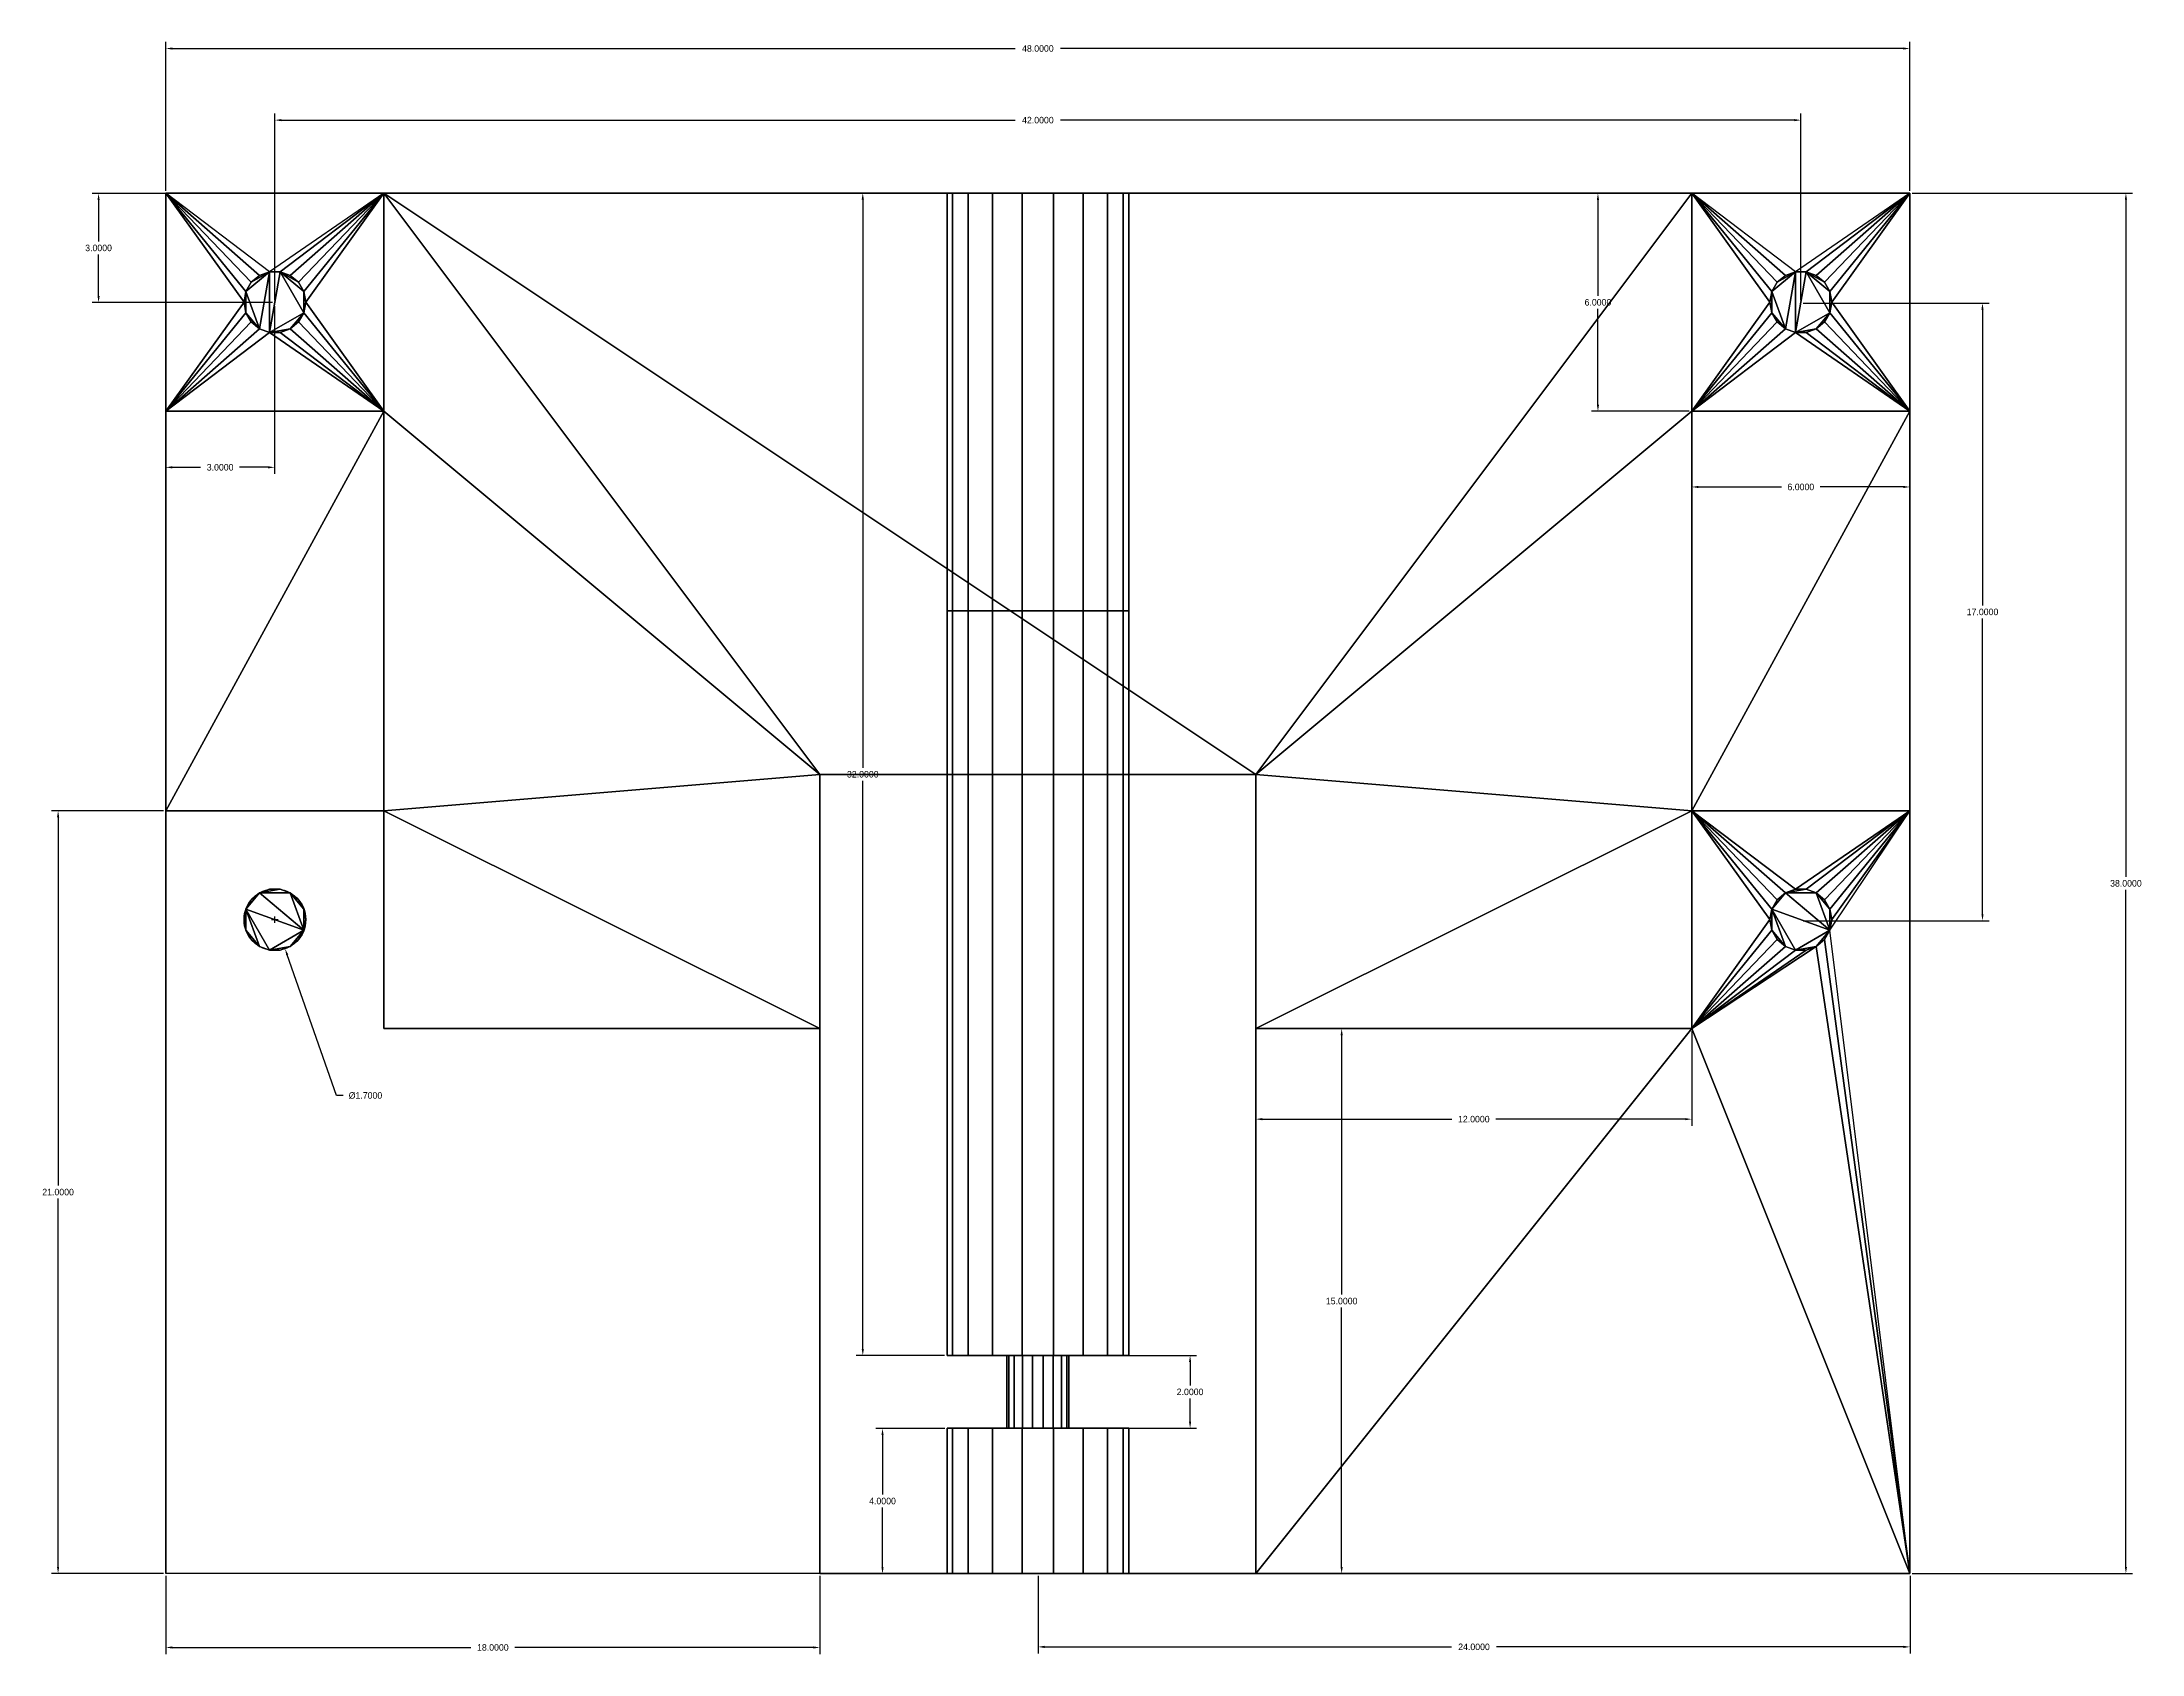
# Model space of a CAD drawing. Header units: millimetres. Extents: x -27.4 to 30.4, y -28.7 to 15.7.
import ezdxf

# ---------------------------------------------------------------- set-up
doc = ezdxf.new("R2010")
doc.units = ezdxf.units.MM
doc.header["$MEASUREMENT"] = 0
doc.layers.add('Default', color=7, linetype='Continuous', true_color=0x000000)
doc.dimstyles.get("Standard").update_dxf_attribs({"dimtxt": 0.18, "dimasz": 0.18, "dimexe": 0.18, "dimexo": 0.0625, "dimgap": 0.09, "dimtad": 0, "dimtih": 1, "dimtoh": 1, "dimdec": 4, "dimzin": 0, "dimdsep": 46, "dimtxsty": 'Standard', "dimcen": 0.09, "dimadec": 0, "dimazin": 0, "dimtfac": 1, "dimtdec": 4, "dimtofl": 0, "dimtmove": 0, "dimatfit": 3, "dimfxl": 0, "dimtolj": 1, "dimtzin": 0, "dimarcsym": 0})

# ---------------------------------------------------------------- blocks, each defined once
blk = doc.blocks.new('*D12')
at = {"layer": 'Default', "color": 0, "lineweight": -2}
for p, q in [((17.999, 5.437), (17.999, 3.231)), ((23.999, 5.437), (23.999, 3.231)), ((18.179, 3.411), (20.468, 3.411)), ((23.819, 3.411), (21.531, 3.411))]:
    blk.add_line(p, q, dxfattribs=at)
at = {"layer": 'Default', "color": 0}
for points in [[(18.179, 3.441), (18.179, 3.381), (17.999, 3.411)], [(23.819, 3.381), (23.819, 3.441), (23.999, 3.411)]]:
    blk.add_solid(points, dxfattribs=at)
at = {"layer": 'Defpoints', "color": 0}
for p in [(17.999, 5.5), (23.999, 5.5), (17.999, 3.411)]:
    blk.add_point(p, dxfattribs=at)
at = {"layer": 'Default', "color": 0, "insert": (20.999, 3.411), "char_height": 0.18, "attachment_point": 5}
blk.add_mtext('\\A1;6.0000', dxfattribs=at)
blk = doc.blocks.new('*D13')
at = {"layer": 'Default', "color": 0, "lineweight": -2}
for p, q in [((17.927, 11.494), (15.235, 11.494)), ((15.415, 11.314), (15.415, 8.674)), ((15.415, 5.674), (15.415, 8.314)), ((17.927, 5.494), (15.235, 5.494))]:
    blk.add_line(p, q, dxfattribs=at)
at = {"layer": 'Default', "color": 0}
for points in [[(15.445, 11.314), (15.385, 11.314), (15.415, 11.494)], [(15.385, 5.674), (15.445, 5.674), (15.415, 5.494)]]:
    blk.add_solid(points, dxfattribs=at)
at = {"layer": 'Defpoints', "color": 0}
for p in [(17.99, 11.494), (15.415, 5.494), (17.99, 5.494)]:
    blk.add_point(p, dxfattribs=at)
at = {"layer": 'Default', "color": 0, "insert": (15.415, 8.494), "char_height": 0.18, "attachment_point": 5}
blk.add_mtext('\\A1;6.0000', dxfattribs=at)
blk = doc.blocks.new('*D14')
at = {"layer": 'Default', "color": 0, "lineweight": -2}
for p, q in [((5.998, -11.566), (5.998, -14.172)), ((17.998, -11.566), (17.998, -14.172)), ((6.178, -13.992), (11.389, -13.992)), ((17.818, -13.992), (12.607, -13.992))]:
    blk.add_line(p, q, dxfattribs=at)
at = {"layer": 'Default', "color": 0}
for points in [[(6.178, -13.962), (6.178, -14.022), (5.998, -13.992)], [(17.818, -14.022), (17.818, -13.962), (17.998, -13.992)]]:
    blk.add_solid(points, dxfattribs=at)
at = {"layer": 'Defpoints', "color": 0}
for p in [(5.998, -11.503), (17.998, -11.503), (17.998, -13.992)]:
    blk.add_point(p, dxfattribs=at)
at = {"layer": 'Default', "color": 0, "insert": (11.998, -13.992), "char_height": 0.18, "attachment_point": 5}
blk.add_mtext('\\A1;12.0000', dxfattribs=at)
blk = doc.blocks.new('*D15')
at = {"layer": 'Default', "color": 0, "lineweight": -2}
for p, q in [((6.061, -11.5), (8.541, -11.5)), ((8.361, -11.68), (8.361, -18.82)), ((8.361, -26.32), (8.361, -19.18)), ((6.061, -26.5), (8.541, -26.5))]:
    blk.add_line(p, q, dxfattribs=at)
at = {"layer": 'Default', "color": 0}
for points in [[(8.391, -11.68), (8.331, -11.68), (8.361, -11.5)], [(8.331, -26.32), (8.391, -26.32), (8.361, -26.5)]]:
    blk.add_solid(points, dxfattribs=at)
at = {"layer": 'Defpoints', "color": 0}
for p in [(5.999, -11.5), (8.361, -11.5), (5.999, -26.5)]:
    blk.add_point(p, dxfattribs=at)
at = {"layer": 'Default', "color": 0, "insert": (8.361, -19), "char_height": 0.18, "attachment_point": 5}
blk.add_mtext('\\A1;15.0000', dxfattribs=at)
blk = doc.blocks.new('*D16')
at = {"layer": 'Default', "color": 0, "lineweight": -2}
for p, q in [((-24.063, -5.5), (-27.147, -5.5)), ((-26.967, -5.68), (-26.967, -15.82)), ((-26.967, -26.32), (-26.967, -16.18)), ((-24.063, -26.5), (-27.147, -26.5))]:
    blk.add_line(p, q, dxfattribs=at)
at = {"layer": 'Default', "color": 0}
for points in [[(-26.937, -5.68), (-26.997, -5.68), (-26.967, -5.5)], [(-26.997, -26.32), (-26.937, -26.32), (-26.967, -26.5)]]:
    blk.add_solid(points, dxfattribs=at)
at = {"layer": 'Defpoints', "color": 0}
for p in [(-26.967, -5.5), (-24, -5.5), (-24, -26.5)]:
    blk.add_point(p, dxfattribs=at)
at = {"layer": 'Default', "color": 0, "insert": (-26.967, -16), "char_height": 0.18, "attachment_point": 5}
blk.add_mtext('\\A1;21.0000', dxfattribs=at)
blk = doc.blocks.new('*D17')
at = {"layer": 'Default', "color": 0, "lineweight": -2}
for p, q in [((-24.001, -26.564), (-24.001, -28.715)), ((-6.001, -26.564), (-6.001, -28.715)), ((-23.821, -28.535), (-15.61, -28.535)), ((-6.181, -28.535), (-14.393, -28.535))]:
    blk.add_line(p, q, dxfattribs=at)
at = {"layer": 'Default', "color": 0}
for points in [[(-23.821, -28.505), (-23.821, -28.565), (-24.001, -28.535)], [(-6.181, -28.565), (-6.181, -28.505), (-6.001, -28.535)]]:
    blk.add_solid(points, dxfattribs=at)
at = {"layer": 'Defpoints', "color": 0}
for p in [(-24.001, -26.501), (-6.001, -26.501), (-6.001, -28.535)]:
    blk.add_point(p, dxfattribs=at)
at = {"layer": 'Default', "color": 0, "insert": (-15.001, -28.535), "char_height": 0.18, "attachment_point": 5}
blk.add_mtext('\\A1;18.0000', dxfattribs=at)
blk = doc.blocks.new('*D18')
at = {"layer": 'Default', "color": 0, "lineweight": -2}
for p, q in [((0.004, -26.566), (0.004, -28.699)), ((24.004, -26.566), (24.004, -28.699)), ((0.184, -28.519), (11.382, -28.519)), ((23.824, -28.519), (12.625, -28.519))]:
    blk.add_line(p, q, dxfattribs=at)
at = {"layer": 'Default', "color": 0}
for points in [[(0.184, -28.489), (0.184, -28.549), (0.004, -28.519)], [(23.824, -28.549), (23.824, -28.489), (24.004, -28.519)]]:
    blk.add_solid(points, dxfattribs=at)
at = {"layer": 'Defpoints', "color": 0}
for p in [(0.004, -26.503), (24.004, -26.503), (0.004, -28.519)]:
    blk.add_point(p, dxfattribs=at)
at = {"layer": 'Default', "color": 0, "insert": (12.004, -28.519), "char_height": 0.18, "attachment_point": 5}
blk.add_mtext('\\A1;24.0000', dxfattribs=at)
blk = doc.blocks.new('*D19')
at = {"layer": 'Default', "color": 0, "lineweight": -2}
for p, q in [((-2.566, 11.502), (-4.999, 11.502)), ((-4.819, 11.322), (-4.819, -4.318)), ((-4.819, -20.318), (-4.819, -4.678)), ((-2.566, -20.498), (-4.999, -20.498))]:
    blk.add_line(p, q, dxfattribs=at)
at = {"layer": 'Default', "color": 0}
for points in [[(-4.789, 11.322), (-4.849, 11.322), (-4.819, 11.502)], [(-4.849, -20.318), (-4.789, -20.318), (-4.819, -20.498)]]:
    blk.add_solid(points, dxfattribs=at)
at = {"layer": 'Defpoints', "color": 0}
for p in [(-2.504, 11.502), (-4.819, -20.498), (-2.504, -20.498)]:
    blk.add_point(p, dxfattribs=at)
at = {"layer": 'Default', "color": 0, "insert": (-4.819, -4.498), "char_height": 0.18, "attachment_point": 5}
blk.add_mtext('\\A1;32.0000', dxfattribs=at)
blk = doc.blocks.new('*D20')
at = {"layer": 'Default', "color": 0, "lineweight": -2}
for p, q in [((0.911, -20.5), (4.369, -20.5)), ((4.189, -20.68), (4.189, -21.32)), ((4.189, -22.32), (4.189, -21.68)), ((0.911, -22.5), (4.369, -22.5))]:
    blk.add_line(p, q, dxfattribs=at)
at = {"layer": 'Default', "color": 0}
for points in [[(4.219, -20.68), (4.159, -20.68), (4.189, -20.5)], [(4.159, -22.32), (4.219, -22.32), (4.189, -22.5)]]:
    blk.add_solid(points, dxfattribs=at)
at = {"layer": 'Defpoints', "color": 0}
for p in [(0.849, -20.5), (4.189, -20.5), (0.849, -22.5)]:
    blk.add_point(p, dxfattribs=at)
at = {"layer": 'Default', "color": 0, "insert": (4.189, -21.5), "char_height": 0.18, "attachment_point": 5}
blk.add_mtext('\\A1;2.0000', dxfattribs=at)
blk = doc.blocks.new('*D21')
at = {"layer": 'Default', "color": 0, "lineweight": -2}
for p, q in [((-2.565, -22.505), (-4.456, -22.505)), ((-4.276, -22.685), (-4.276, -24.325)), ((-4.276, -26.325), (-4.276, -24.685)), ((-2.565, -26.505), (-4.456, -26.505))]:
    blk.add_line(p, q, dxfattribs=at)
at = {"layer": 'Default', "color": 0}
for points in [[(-4.246, -22.685), (-4.306, -22.685), (-4.276, -22.505)], [(-4.306, -26.325), (-4.246, -26.325), (-4.276, -26.505)]]:
    blk.add_solid(points, dxfattribs=at)
at = {"layer": 'Defpoints', "color": 0}
for p in [(-4.276, -22.505), (-2.503, -22.505), (-2.503, -26.505)]:
    blk.add_point(p, dxfattribs=at)
at = {"layer": 'Default', "color": 0, "insert": (-4.276, -24.505), "char_height": 0.18, "attachment_point": 5}
blk.add_mtext('\\A1;4.0000', dxfattribs=at)
blk = doc.blocks.new('*D22')
at = {"layer": 'Default', "color": 0, "lineweight": -2}
for p, q in [((24.063, 11.499), (30.126, 11.499)), ((29.946, 11.319), (29.946, -7.321)), ((29.946, -26.321), (29.946, -7.681)), ((24.063, -26.501), (30.126, -26.501))]:
    blk.add_line(p, q, dxfattribs=at)
at = {"layer": 'Default', "color": 0}
for points in [[(29.976, 11.319), (29.916, 11.319), (29.946, 11.499)], [(29.916, -26.321), (29.976, -26.321), (29.946, -26.501)]]:
    blk.add_solid(points, dxfattribs=at)
at = {"layer": 'Defpoints', "color": 0}
for p in [(24, 11.499), (24, -26.501), (29.946, -26.501)]:
    blk.add_point(p, dxfattribs=at)
at = {"layer": 'Default', "color": 0, "insert": (29.946, -7.501), "char_height": 0.18, "attachment_point": 5}
blk.add_mtext('\\A1;38.0000', dxfattribs=at)
blk = doc.blocks.new('*D23')
at = {"layer": 'Default', "color": 0, "lineweight": -2}
for p, q in [((21.061, 8.471), (26.179, 8.471)), ((25.999, 8.291), (25.999, 0.151)), ((25.999, -8.349), (25.999, -0.209)), ((21.061, -8.529), (26.179, -8.529))]:
    blk.add_line(p, q, dxfattribs=at)
at = {"layer": 'Default', "color": 0}
for points in [[(26.029, 8.291), (25.969, 8.291), (25.999, 8.471)], [(25.969, -8.349), (26.029, -8.349), (25.999, -8.529)]]:
    blk.add_solid(points, dxfattribs=at)
at = {"layer": 'Defpoints', "color": 0}
for p in [(20.999, 8.471), (20.999, -8.529), (25.999, -8.529)]:
    blk.add_point(p, dxfattribs=at)
at = {"layer": 'Default', "color": 0, "insert": (25.999, -0.029), "char_height": 0.18, "attachment_point": 5}
blk.add_mtext('\\A1;17.0000', dxfattribs=at)
blk = doc.blocks.new('*D24')
at = {"layer": 'Default', "color": 0, "lineweight": -2}
for p, q in [((-24, 11.561), (-24, 15.661)), ((24, 11.561), (24, 15.661)), ((-23.82, 15.481), (-0.621, 15.481)), ((23.82, 15.481), (0.621, 15.481))]:
    blk.add_line(p, q, dxfattribs=at)
at = {"layer": 'Default', "color": 0}
for points in [[(-23.82, 15.511), (-23.82, 15.451), (-24, 15.481)], [(23.82, 15.451), (23.82, 15.511), (24, 15.481)]]:
    blk.add_solid(points, dxfattribs=at)
at = {"layer": 'Defpoints', "color": 0}
for p in [(24, 15.481), (-24, 11.499), (24, 11.499)]:
    blk.add_point(p, dxfattribs=at)
at = {"layer": 'Default', "color": 0, "insert": (0, 15.481), "char_height": 0.18, "attachment_point": 5}
blk.add_mtext('\\A1;48.0000', dxfattribs=at)
blk = doc.blocks.new('*D25')
at = {"layer": 'Default', "color": 0, "lineweight": -2}
for p, q in [((-21.001, 8.553), (-21.001, 13.689)), ((-20.821, 13.509), (-0.622, 13.509)), ((20.82, 13.509), (0.621, 13.509)), ((21, 8.553), (21, 13.689))]:
    blk.add_line(p, q, dxfattribs=at)
at = {"layer": 'Default', "color": 0}
for points in [[(-20.821, 13.539), (-20.821, 13.479), (-21.001, 13.509)], [(20.82, 13.479), (20.82, 13.539), (21, 13.509)]]:
    blk.add_solid(points, dxfattribs=at)
at = {"layer": 'Defpoints', "color": 0}
for p in [(21, 13.509), (-21.001, 8.49), (21, 8.49)]:
    blk.add_point(p, dxfattribs=at)
at = {"layer": 'Default', "color": 0, "insert": (0, 13.509), "char_height": 0.18, "attachment_point": 5}
blk.add_mtext('\\A1;42.0000', dxfattribs=at)
blk = doc.blocks.new('*D26')
at = {"layer": 'Default', "color": 0, "lineweight": -2}
for p, q in [((-21.063, 11.491), (-26.033, 11.491)), ((-25.853, 11.311), (-25.853, 10.171)), ((-25.853, 8.671), (-25.853, 9.811)), ((-21.063, 8.491), (-26.033, 8.491))]:
    blk.add_line(p, q, dxfattribs=at)
at = {"layer": 'Default', "color": 0}
for points in [[(-25.823, 11.311), (-25.883, 11.311), (-25.853, 11.491)], [(-25.883, 8.671), (-25.823, 8.671), (-25.853, 8.491)]]:
    blk.add_solid(points, dxfattribs=at)
at = {"layer": 'Defpoints', "color": 0}
for p in [(-21.001, 11.491), (-25.853, 8.491), (-21.001, 8.491)]:
    blk.add_point(p, dxfattribs=at)
at = {"layer": 'Default', "color": 0, "insert": (-25.853, 9.991), "char_height": 0.18, "attachment_point": 5}
blk.add_mtext('\\A1;3.0000', dxfattribs=at)
blk = doc.blocks.new('*D27')
at = {"layer": 'Default', "color": 0, "lineweight": -2}
for p, q in [((-24.007, 8.386), (-24.007, 3.772)), ((-21.007, 8.386), (-21.007, 3.772)), ((-23.827, 3.952), (-23.043, 3.952)), ((-21.187, 3.952), (-21.971, 3.952))]:
    blk.add_line(p, q, dxfattribs=at)
at = {"layer": 'Default', "color": 0}
for points in [[(-23.827, 3.982), (-23.827, 3.922), (-24.007, 3.952)], [(-21.187, 3.922), (-21.187, 3.982), (-21.007, 3.952)]]:
    blk.add_solid(points, dxfattribs=at)
at = {"layer": 'Defpoints', "color": 0}
for p in [(-24.007, 8.449), (-21.007, 8.449), (-21.007, 3.952)]:
    blk.add_point(p, dxfattribs=at)
at = {"layer": 'Default', "color": 0, "insert": (-22.507, 3.952), "char_height": 0.18, "attachment_point": 5}
blk.add_mtext('\\A1;3.0000', dxfattribs=at)
blk = doc.blocks.new('*D28')
at = {"layer": 'Default', "color": 0}
for p, q in [((-21.09, -8.5), (-20.91, -8.5)), ((-21, -8.59), (-21, -8.41))]:
    blk.add_line(p, q, dxfattribs=at)
at = {"layer": 'Default', "color": 0, "lineweight": -2}
for p, q in [((-19.304, -13.342), (-20.659, -9.472)), ((-19.124, -13.342), (-19.304, -13.342))]:
    blk.add_line(p, q, dxfattribs=at)
at = {"layer": 'Default', "color": 0}
blk.add_solid([(-20.631, -9.462), (-20.688, -9.482), (-20.719, -9.302)], dxfattribs=at)
at = {"layer": 'Defpoints', "color": 0}
for p in [(-21.281, -7.698), (-20.719, -9.302)]:
    blk.add_point(p, dxfattribs=at)
at = {"layer": 'Default', "color": 0, "insert": (-18.507, -13.342), "char_height": 0.18, "attachment_point": 5}
blk.add_mtext('\\A1;%%c1.7000', dxfattribs=at)

msp = doc.modelspace()

# ---------------------------------------------------------------- linework, layer by layer
at = {"layer": 'Default', "extrusion": (0, 1, 0)}
for centre, radius in [((0.0011, 5.50043), 2.50004), ((-0.00008, 5.49173), 0.84996)]:
    msp.add_circle(centre, radius, dxfattribs=at)
at = {"layer": 'Default'}
msp.add_circle((-20.99998, -8.5), 0.85001, dxfattribs=at)

# ---------------------------------------------------------------- dimensions: what is measured, and where the dimension line sits
for base, p1, p2, picture, middle in [((24.00005, 15.48076), (-23.99994, 11.49864), (24.00005, 11.49864), '*D24', (0.00006, 15.48076)), ((20.99951, 13.50929), (-21.00051, 8.49026), (20.99951, 8.49026), '*D25', (-0.0005, 13.50929)), ((-21.00723, 3.95248), (-24.00719, 8.44887), (-21.00723, 8.44887), '*D27', (-22.50721, 3.95248)), ((17.99946, 3.41113), (23.99945, 5.49999), (17.99946, 5.49999), '*D12', (20.99945, 3.41113)), ((17.99798, -13.99168), (5.99799, -11.50308), (17.99798, -11.50308), '*D14', (11.99798, -13.99168)), ((-6.00129, -28.535144), (-24.001242, -26.501478), (-6.00129, -26.501478), '*D17', (-15.001266, -28.535144)), ((0.00356, -28.51883), (24.00354, -26.50309), (0.00356, -26.50309), '*D18', (12.00355, -28.51883))]:
    dim = msp.add_linear_dim(base=base, p1=p1, p2=p2, dimstyle='Standard', dxfattribs=at)
    dim.commit()
    dim.dimension.update_dxf_attribs({"geometry": picture, "text_midpoint": middle})
for base, p1, p2, picture, middle in [((-25.85257, 8.49127), (-21.00067, 11.4913), (-21.00067, 8.49127), '*D26', (-25.85257, 9.99129)), ((-4.81928, -20.49813), (-2.50396, 11.50184), (-2.50396, -20.49813), '*D19', (-4.81928, -4.49815)), ((15.41453, 5.49422), (17.9895, 11.49423), (17.9895, 5.49422), '*D13', (15.41453, 8.49423)), ((29.945992, -26.500734), (24.000216, 11.499218), (24.000216, -26.500734), '*D22', (29.945992, -7.500758)), ((25.99909, -8.52892), (20.99874, 8.47105), (20.99874, -8.52892), '*D23', (25.99909, -0.02893)), ((-26.966866, -5.500383), (-24.000345, -26.500425), (-24.000345, -5.500383), '*D16', (-26.966866, -16.000404)), ((8.36147, -11.50021), (5.99856, -26.5002), (5.99856, -11.50021), '*D15', (8.36147, -19.0002)), ((4.18853, -20.50012), (0.84859, -22.50009), (0.84859, -20.50012), '*D20', (4.18853, -21.5001)), ((-4.27579, -22.50463), (-2.50287, -26.50464), (-2.50287, -22.50463), '*D21', (-4.27579, -24.50463))]:
    dim = msp.add_linear_dim(base=base, p1=p1, p2=p2, angle=90, dimstyle='Standard', dxfattribs=at)
    dim.commit()
    dim.dimension.update_dxf_attribs({"geometry": picture, "text_midpoint": middle})
dim = msp.add_diameter_dim_2p(p1=(-21.281, -7.69778), p2=(-20.71897, -9.30221), dimstyle='Standard', override={"dimtad": 0, "dimtofl": 0}, dxfattribs=at)
dim.commit()
dim.dimension.update_dxf_attribs({"geometry": '*D28', "text_midpoint": (-18.50659, -13.34223), "dimtype": 163})

# ---------------------------------------------------------------- meshes
at = {"color": 156, "true_color": 0x083d8a}
mesh = msp.add_polyface(dxfattribs=at)
corners = [(-21.425, 9.23612, 17), (-21.1476, 9.33709, 17), (-24, 11.5, 17), (-24, 5.5, 17), (-21.85, 8.5, 17), (-18, 5.5, 17), (-21.1476, 7.66291, 17), (-21.425, 7.76388, 17), (-21.65114, 7.95363, 17), (-21.79874, 8.20928, 17), (-21.79874, 8.79072, 17), (-21.65114, 9.04637, 17), (-18, 5.5, 17), (-24, 5.5, 17), (-24, 5.5, 15), (-18, 5.5, 15), (-18, -5.5, 15), (-24, -5.5, 15), (-24, -5.5, 17), (-18, -5.5, 17), (-21.79874, 8.79072, 3), (-21.79874, 8.79072, 17), (-21.85, 8.5, 17), (-21.85, 8.5, 3), (-21.79874, 8.20928, 17), (-21.79874, 8.20928, 3), (-21.65114, 7.95363, 17), (-21.65114, 7.95363, 3), (-21.425, 7.76388, 17), (-21.425, 7.76388, 3), (-21.1476, 7.66291, 17), (-21.1476, 7.66291, 3), (-20.8524, 7.66291, 17), (-20.8524, 7.66291, 3), (-20.575, 7.76388, 17), (-20.575, 7.76388, 3), (-20.575, 9.23612, 3), (-20.575, 9.23612, 17), (-20.8524, 9.33709, 17), (-20.8524, 9.33709, 3), (-21.1476, 9.33709, 17), (-21.1476, 9.33709, 3), (-21.425, 9.23612, 17), (-21.425, 9.23612, 3), (-21.65114, 9.04637, 17), (-21.65114, 9.04637, 3), (-20.575, -7.76388, 3), (-20.575, -7.76388, 17), (-20.8524, -7.66291, 17), (-20.8524, -7.66291, 3), (-21.1476, -7.66291, 17), (-21.1476, -7.66291, 3), (-21.425, -7.76388, 17), (-21.425, -7.76388, 3), (-24, 11.5, 0), (-24, 11.5, 17), (-18, 11.5, 15), (-18, 5.5, 15), (-24, 5.5, 15), (-24, -5.5, 15), (-24, -5.5, 15), (-24, 5.5, 15), (-24, 11.5, 0), (-24, 5.5, 17), (-24, 11.5, 17), (-24, -26.5, 0), (-20.20126, 8.79072, 3), (-20.34886, 9.04637, 3), (-20.8524, 9.33709, 3), (-20.575, 9.23612, 3), (-21.1476, 9.33709, 3), (-21.1476, 7.66291, 3), (-21.425, 9.23612, 3), (-21.65114, 9.04637, 3), (-21.79874, 8.79072, 3), (-21.85, 8.5, 3), (-21.79874, 8.20928, 3), (-21.65114, 7.95363, 3), (-21.425, 7.76388, 3), (-20.8524, 7.66291, 3), (-20.575, 7.76388, 3), (-20.20126, 8.20928, 3), (-21.1476, -7.66291, 3), (-21.425, -7.76388, 3), (-20.8524, -7.66291, 3), (-20.575, -7.76388, 3)]
mesh.append_faces([[corners[k] for k in face] for face in [(0, 1, 2, 2), (2, 3, 4, 4), (3, 5, 6, 6), (6, 7, 3, 3), (7, 8, 3, 3), (8, 9, 3, 3), (9, 4, 3, 3), (4, 10, 2, 2), (10, 11, 2, 2), (11, 0, 2, 2), (12, 13, 14, 15), (16, 17, 18, 19), (20, 21, 22, 23), (22, 24, 25, 23), (25, 24, 26, 27), (27, 26, 28, 29), (28, 30, 31, 29), (31, 30, 32, 33), (33, 32, 34, 35), (36, 37, 38, 39), (39, 38, 40, 41), (41, 40, 42, 43), (43, 42, 44, 45), (45, 44, 21, 20), (46, 47, 48, 49), (49, 48, 50, 51), (51, 50, 52, 53), (54, 55, 56, 56), (57, 58, 59, 59), (60, 61, 62, 62), (61, 63, 64, 64), (61, 64, 62, 62), (62, 65, 60, 60), (66, 67, 68, 68), (67, 69, 68, 68), (68, 70, 71, 71), (70, 72, 73, 73), (73, 74, 70, 70), (74, 75, 76, 76), (76, 77, 78, 78), (78, 71, 70, 70), (74, 76, 78, 78), (74, 78, 70, 70), (71, 79, 80, 80), (81, 66, 68, 68), (81, 68, 71, 71), (81, 71, 80, 80), (82, 83, 84, 84), (85, 84, 83, 83)]], dxfattribs={"color": 156})
mesh = msp.add_polyface(dxfattribs=at)
corners = [(24, -26.5, 0), (-24, -26.5, 0), (-24, 11.5, 0), (24, 11.5, 0), (6, -4.5, 15), (-6, -4.5, 15), (-6, -4.5, 11), (6, -4.5, 11), (-18, 5.5, 17), (-18, 11.5, 17), (-20.15, 8.5, 17), (-21.1476, 9.33709, 17), (-20.8524, 9.33709, 17), (-20.575, 9.23612, 17), (-20.34886, 9.04637, 17), (-20.20126, 8.79072, 17), (-20.20126, 8.20928, 17), (-20.34886, 7.95363, 17), (-20.575, 7.76388, 17), (-20.8524, 7.66291, 17), (-21.1476, 7.66291, 17), (-18, 5.5, 15), (-18, 11.5, 15), (-18, 11.5, 17), (-18, 5.5, 17), (-2.34923, -20.5, 4.64495), (-2.34923, 11.5, 4.64495), (-2.5, 11.5, 5.5), (-2.5, -20.5, 5.5), (-2.34923, 11.5, 6.35505), (-2.34923, -20.5, 6.35506), (-1.91511, 11.5, 7.10697), (-1.91511, -20.5, 7.10698), (-1.25, 11.5, 7.66506), (-1.25, -20.5, 7.66507), (-0.43412, 11.5, 7.96202), (-0.43412, -20.5, 7.96202), (0.43412, 11.5, 7.96202), (0.43412, -20.5, 7.96202), (0.43412, 11.5, 3.03798), (-0.43412, 11.5, 3.03798), (-0.43412, -20.5, 3.03799), (0.43412, -20.5, 3.03799), (-1.25, 11.5, 3.33494), (-1.25, -20.5, 3.33494), (-1.91511, 11.5, 3.89303), (-1.91511, -20.5, 3.89304), (-20.575, 7.76388, 3), (-20.575, 7.76388, 17), (-20.34886, 7.95363, 17), (-20.34886, 7.95363, 3), (-20.20126, 8.20928, 17), (-20.20126, 8.20928, 3), (-20.15, 8.5, 17), (-20.15, 8.5, 3), (-20.20126, 8.79072, 17), (-20.20126, 8.79072, 3), (-20.34886, 9.04637, 17), (-20.34886, 9.04637, 3), (-20.575, 9.23612, 17), (-20.575, 9.23612, 3), (-6, -11.5, 15), (-6, -4.5, 11), (-6, -4.5, 15), (-18, 11.5, 15), (1.25, 11.5, 7.66506), (0.43412, 11.5, 7.96202), (-0.43412, 11.5, 7.96202), (-1.25, 11.5, 7.66506), (-1.91511, 11.5, 7.10697), (-2.34923, 11.5, 6.35505), (-2.5, 11.5, 5.5), (-2.34923, 11.5, 4.64495), (-24, 11.5, 0), (-1.91511, 11.5, 3.89303), (-1.25, 11.5, 3.33494), (-0.43412, 11.5, 3.03798), (24, 11.5, 0), (-24, 11.5, 17), (-18, 11.5, 17), (-18, 11.5, 15), (-18, 5.5, 15), (-6, -4.5, 15), (-24, -5.5, 15), (-18, -5.5, 15), (6, -4.5, 15), (-20.20126, 8.20928, 3), (-20.15, 8.5, 3), (-20.20126, 8.79072, 3), (-20.575, 7.76388, 3), (-20.34886, 7.95363, 3)]
mesh.append_faces([[corners[k] for k in face] for face in [(0, 1, 2, 3), (4, 5, 6, 7), (8, 9, 10, 10), (9, 11, 12, 12), (12, 13, 9, 9), (13, 14, 9, 9), (14, 15, 9, 9), (15, 10, 9, 9), (10, 16, 8, 8), (16, 17, 8, 8), (17, 18, 8, 8), (18, 19, 8, 8), (19, 20, 8, 8), (21, 22, 23, 24), (25, 26, 27, 28), (28, 27, 29, 30), (30, 29, 31, 32), (32, 31, 33, 34), (34, 33, 35, 36), (35, 37, 38, 36), (39, 40, 41, 42), (41, 40, 43, 44), (44, 43, 45, 46), (46, 45, 26, 25), (47, 48, 49, 50), (50, 49, 51, 52), (52, 51, 53, 54), (54, 53, 55, 56), (56, 55, 57, 58), (58, 57, 59, 60), (61, 62, 63, 63), (64, 65, 66, 66), (66, 67, 64, 64), (67, 68, 64, 64), (68, 69, 64, 64), (69, 70, 64, 64), (70, 71, 64, 64), (71, 72, 73, 73), (72, 74, 73, 73), (74, 75, 73, 73), (75, 76, 73, 73), (77, 73, 76, 76), (78, 79, 64, 64), (64, 71, 73, 73), (80, 81, 82, 82), (83, 84, 81, 81), (82, 81, 84, 84), (82, 85, 80, 80), (86, 87, 88, 88), (89, 90, 86, 86)]], dxfattribs={"color": 156})
mesh = msp.add_polyface(dxfattribs=at)
corners = [(20.575, 9.23612, 17), (20.8524, 9.33709, 17), (18, 11.5, 17), (18, 5.5, 17), (20.15, 8.5, 17), (20.8524, 7.66291, 17), (20.575, 7.76388, 17), (20.34886, 7.95363, 17), (20.20126, 8.20928, 17), (20.20126, 8.79072, 17), (20.34886, 9.04637, 17), (18, 5.5, 15), (18, 5.5, 17), (18, 11.5, 17), (18, 11.5, 15), (0.43412, 11.5, 7.96202), (1.25, 11.5, 7.66506), (1.25, -20.5, 7.66507), (0.43412, -20.5, 7.96202), (1.91511, 11.5, 7.10697), (1.91511, -20.5, 7.10697), (2.34923, 11.5, 6.35505), (2.34923, -20.5, 6.35505), (2.5, 11.5, 5.5), (2.5, -20.5, 5.5), (2.34923, 11.5, 4.64495), (2.34923, -20.5, 4.64495), (1.91511, 11.5, 3.89303), (1.91511, -20.5, 3.89304), (1.25, 11.5, 3.33494), (1.25, -20.5, 3.33494), (0.43412, 11.5, 3.03798), (0.43412, -20.5, 3.03799), (20.20126, 8.79072, 3), (20.20126, 8.79072, 17), (20.15, 8.5, 17), (20.15, 8.5, 3), (20.20126, 8.20928, 17), (20.20126, 8.20928, 3), (20.34886, 7.95363, 17), (20.34886, 7.95363, 3), (20.575, 7.76388, 17), (20.575, 7.76388, 3), (20.8524, 7.66291, 17), (20.8524, 7.66291, 3), (20.575, 9.23612, 3), (20.575, 9.23612, 17), (20.34886, 9.04637, 17), (20.34886, 9.04637, 3), (6, -11.5, 15), (6, -4.5, 15), (6, -4.5, 11), (-0.43412, 11.5, 3.03798), (0.43412, 11.5, 3.03798), (24, 11.5, 0), (1.25, 11.5, 3.33494), (1.91511, 11.5, 3.89303), (2.34923, 11.5, 4.64495), (2.5, 11.5, 5.5), (2.34923, 11.5, 6.35505), (18, 11.5, 15), (1.91511, 11.5, 7.10697), (-18, 11.5, 15), (20.15, -8.5, 17), (20.20126, -8.20928, 17), (18, -5.5, 17), (20.34886, -7.95363, 17), (20.575, -7.76388, 17), (20.8524, -7.66291, 17), (6, -4.5, 15), (6, -11.5, 15), (18, -5.5, 15), (24, 5.5, 15), (18, 5.5, 15), (18, 11.5, 15), (-18, 11.5, 15), (20.8524, 9.33709, 3), (20.575, 9.23612, 3), (20.34886, 9.04637, 3), (20.20126, 8.79072, 3), (20.15, 8.5, 3), (20.20126, 8.20928, 3), (20.34886, 7.95363, 3), (20.575, 7.76388, 3)]
mesh.append_faces([[corners[k] for k in face] for face in [(0, 1, 2, 2), (2, 3, 4, 4), (5, 6, 3, 3), (6, 7, 3, 3), (7, 8, 3, 3), (8, 4, 3, 3), (4, 9, 2, 2), (9, 10, 2, 2), (10, 0, 2, 2), (11, 12, 13, 14), (15, 16, 17, 18), (16, 19, 20, 17), (19, 21, 22, 20), (21, 23, 24, 22), (23, 25, 26, 24), (25, 27, 28, 26), (27, 29, 30, 28), (29, 31, 32, 30), (33, 34, 35, 36), (35, 37, 38, 36), (38, 37, 39, 40), (40, 39, 41, 42), (41, 43, 44, 42), (45, 46, 47, 48), (48, 47, 34, 33), (49, 50, 51, 51), (52, 53, 54, 54), (53, 55, 54, 54), (55, 56, 54, 54), (56, 57, 54, 54), (57, 58, 54, 54), (58, 59, 60, 60), (59, 61, 60, 60), (61, 62, 60, 60), (60, 54, 58, 58), (63, 64, 65, 65), (64, 66, 65, 65), (66, 67, 65, 65), (67, 68, 65, 65), (69, 70, 71, 71), (72, 73, 71, 71), (73, 74, 69, 69), (74, 75, 69, 69), (69, 71, 73, 73), (76, 77, 78, 78), (78, 79, 76, 76), (79, 80, 81, 81), (81, 82, 83, 83), (79, 81, 83, 83), (79, 83, 76, 76)]], dxfattribs={"color": 156})
mesh = msp.add_polyface(dxfattribs=at)
corners = [(18, 5.5, 17), (24, 5.5, 17), (20.8524, 7.66291, 17), (24, 11.5, 17), (21.85, 8.5, 17), (20.8524, 9.33709, 17), (21.1476, 9.33709, 17), (21.425, 9.23612, 17), (21.65114, 9.04637, 17), (21.79874, 8.79072, 17), (21.79874, 8.20928, 17), (21.65114, 7.95363, 17), (21.425, 7.76388, 17), (21.1476, 7.66291, 17), (18, -5.5, 17), (24, -5.5, 17), (24, -5.5, 15), (18, -5.5, 15), (18, 5.5, 15), (24, 5.5, 15), (24, 5.5, 17), (18, 5.5, 17), (20.8524, 7.66291, 3), (20.8524, 7.66291, 17), (21.1476, 7.66291, 17), (21.1476, 7.66291, 3), (21.425, 7.76388, 17), (21.425, 7.76388, 3), (21.65114, 7.95363, 17), (21.65114, 7.95363, 3), (21.79874, 8.20928, 17), (21.79874, 8.20928, 3), (21.85, 8.5, 17), (21.85, 8.5, 3), (21.79874, 8.79072, 17), (21.79874, 8.79072, 3), (21.65114, 9.04637, 17), (21.65114, 9.04637, 3), (21.425, 9.23612, 17), (21.425, 9.23612, 3), (21.1476, 9.33709, 17), (21.1476, 9.33709, 3), (20.8524, 9.33709, 17), (20.8524, 9.33709, 3), (20.575, 9.23612, 17), (20.575, 9.23612, 3), (21.1476, -7.66291, 3), (21.1476, -7.66291, 17), (20.8524, -7.66291, 17), (20.8524, -7.66291, 3), (18, 11.5, 15), (18, 11.5, 17), (24, 11.5, 17), (24, 11.5, 0), (20.8524, -7.66291, 17), (21.1476, -7.66291, 17), (24, -5.5, 17), (21.425, -7.76388, 17), (21.65114, -7.95363, 17), (21.79874, -8.20928, 17), (21.85, -8.5, 17), (21.79874, -8.79072, 17), (18, -5.5, 17), (18, -5.5, 15), (24, -5.5, 15), (24, 5.5, 15), (24, 5.5, 15), (24, -5.5, 15), (24, 11.5, 0), (24, -26.5, 0), (24, 11.5, 17), (24, 5.5, 17), (21.79874, 8.20928, 3), (21.85, 8.5, 3), (21.79874, 8.79072, 3), (21.65114, 9.04637, 3), (21.1476, 9.33709, 3), (21.425, 9.23612, 3), (20.8524, 9.33709, 3), (20.8524, 7.66291, 3), (20.575, 7.76388, 3), (21.1476, 7.66291, 3), (21.425, 7.76388, 3), (21.65114, 7.95363, 3)]
mesh.append_faces([[corners[k] for k in face] for face in [(0, 1, 2, 2), (1, 3, 4, 4), (3, 5, 6, 6), (6, 7, 3, 3), (7, 8, 3, 3), (8, 9, 3, 3), (9, 4, 3, 3), (4, 10, 1, 1), (10, 11, 1, 1), (11, 12, 1, 1), (12, 13, 1, 1), (13, 2, 1, 1), (14, 15, 16, 17), (18, 19, 20, 21), (22, 23, 24, 25), (25, 24, 26, 27), (27, 26, 28, 29), (29, 28, 30, 31), (31, 30, 32, 33), (33, 32, 34, 35), (35, 34, 36, 37), (37, 36, 38, 39), (39, 38, 40, 41), (41, 40, 42, 43), (43, 42, 44, 45), (46, 47, 48, 49), (50, 51, 52, 52), (50, 52, 53, 53), (54, 55, 56, 56), (55, 57, 56, 56), (57, 58, 56, 56), (58, 59, 56, 56), (59, 60, 56, 56), (60, 61, 56, 56), (56, 62, 54, 54), (63, 64, 65, 65), (66, 67, 68, 68), (67, 69, 68, 68), (66, 68, 70, 70), (66, 70, 71, 71), (72, 73, 74, 74), (74, 75, 76, 76), (75, 77, 76, 76), (76, 78, 79, 79), (80, 79, 78, 78), (79, 81, 82, 82), (82, 83, 72, 72), (72, 74, 76, 76), (72, 76, 79, 79), (72, 79, 82, 82)]], dxfattribs={"color": 156})
mesh = msp.add_polyface(dxfattribs=at)
corners = [(-6, -11.5, 15), (-18, -11.5, 15), (-18, -11.5, 17), (-6, -11.5, 17), (-18, -5.5, 15), (-18, -5.5, 17), (-18, -11.5, 17), (-18, -11.5, 15), (-1.91511, -26.5, 3.89303), (-1.91511, -22.5, 3.89303), (-2.34923, -22.5, 4.64495), (-2.34923, -26.5, 4.64495), (-2.5, -22.5, 5.5), (-2.5, -26.5, 5.5), (-2.34923, -22.5, 6.35505), (-2.34923, -26.5, 6.35505), (-1.91511, -22.5, 7.10697), (-1.91511, -26.5, 7.10697), (-21.79874, -8.20928, 3), (-21.79874, -8.20928, 17), (-21.85, -8.5, 17), (-21.85, -8.5, 3), (-21.79874, -8.79072, 17), (-21.79874, -8.79072, 3), (-21.65114, -9.04637, 17), (-21.65114, -9.04637, 3), (-21.425, -9.23612, 17), (-21.425, -9.23612, 3), (-21.1476, -9.33709, 17), (-21.1476, -9.33709, 3), (-20.8524, -9.33709, 17), (-20.8524, -9.33709, 3), (-20.575, -9.23612, 17), (-20.575, -9.23612, 3), (-20.34886, -9.04637, 17), (-20.34886, -9.04637, 3), (-20.20126, -8.79072, 17), (-20.20126, -8.79072, 3), (-20.15, -8.5, 17), (-20.15, -8.5, 3), (-20.20126, -8.20928, 17), (-20.20126, -8.20928, 3), (-20.34886, -7.95363, 17), (-20.34886, -7.95363, 3), (-20.575, -7.76388, 17), (-20.575, -7.76388, 3), (-21.425, -7.76388, 3), (-21.425, -7.76388, 17), (-21.65114, -7.95363, 17), (-21.65114, -7.95363, 3), (-6, -11.5, 15), (-6, -11.5, 17), (-6, -26.5, 17), (-6, -26.5, 11), (-6, -4.5, 11), (-18, -5.5, 15), (-18, -11.5, 15), (-6, -11.5, 15), (-6, -4.5, 15), (-24, -5.5, 15), (-24, -26.5, 0), (-24, -26.5, 17), (-24, -5.5, 17), (-2.34923, -22.5, 6.35505), (-2.5, -22.5, 5.5), (-0.85, -22.5, 5.5), (-2.34923, -22.5, 4.64495), (-0.79874, -22.5, 5.20928), (-2.34923, -20.5, 4.64495), (-2.5, -20.5, 5.5), (-0.85, -20.5, 5.5), (-2.34923, -20.5, 6.35506), (-0.79874, -20.5, 5.79072), (-0.79874, -20.5, 5.20928), (-21.425, -7.76388, 3), (-21.65114, -7.95363, 3), (-21.79874, -8.20928, 3), (-21.85, -8.5, 3), (-21.79874, -8.79072, 3), (-21.65114, -9.04637, 3), (-21.425, -9.23612, 3), (-21.1476, -9.33709, 3), (-20.8524, -9.33709, 3), (-20.575, -9.23612, 3), (-20.34886, -9.04637, 3), (-20.20126, -8.79072, 3), (-20.15, -8.5, 3), (-20.20126, -8.20928, 3), (-20.34886, -7.95363, 3), (-20.575, -7.76388, 3)]
mesh.append_faces([[corners[k] for k in face] for face in [(0, 1, 2, 3), (4, 5, 6, 7), (8, 9, 10, 11), (11, 10, 12, 13), (13, 12, 14, 15), (16, 17, 15, 14), (18, 19, 20, 21), (20, 22, 23, 21), (22, 24, 25, 23), (25, 24, 26, 27), (27, 26, 28, 29), (29, 28, 30, 31), (31, 30, 32, 33), (33, 32, 34, 35), (35, 34, 36, 37), (37, 36, 38, 39), (38, 40, 41, 39), (40, 42, 43, 41), (43, 42, 44, 45), (46, 47, 48, 49), (49, 48, 19, 18), (50, 51, 52, 52), (52, 53, 50, 50), (50, 53, 54, 54), (55, 56, 57, 57), (58, 55, 57, 57), (59, 60, 61, 61), (59, 61, 62, 62), (63, 64, 65, 65), (64, 66, 67, 67), (67, 65, 64, 64), (68, 69, 70, 70), (69, 71, 72, 72), (72, 70, 69, 69), (70, 73, 68, 68), (74, 75, 76, 76), (76, 77, 78, 78), (78, 79, 80, 80), (80, 81, 76, 76), (81, 82, 83, 83), (83, 84, 85, 85), (85, 86, 87, 87), (87, 88, 89, 89), (74, 76, 85, 85), (81, 83, 85, 85), (81, 85, 76, 76), (89, 74, 85, 85), (89, 85, 87, 87), (76, 78, 80, 80)]], dxfattribs={"color": 156})
mesh = msp.add_polyface(dxfattribs=at)
corners = [(-6, -4.5, 11), (-6, -26.5, 11), (6, -26.5, 11), (6, -4.5, 11), (-1.91511, -26.5, 7.10697), (-1.91511, -22.5, 7.10697), (-1.25, -22.5, 7.66506), (-1.25, -26.5, 7.66506), (-0.43412, -22.5, 7.96202), (-0.43412, -26.5, 7.96202), (0.43412, -22.5, 7.96202), (0.43412, -26.5, 7.96202), (0.43412, -26.5, 3.03798), (0.43412, -22.5, 3.03798), (-0.43412, -22.5, 3.03798), (-0.43412, -26.5, 3.03798), (-1.25, -22.5, 3.33494), (-1.25, -26.5, 3.33494), (-1.91511, -22.5, 3.89303), (-1.91511, -26.5, 3.89303), (-0.65114, -20.5, 6.04637), (-0.65114, -22.5, 6.04637), (-0.79874, -22.5, 5.79072), (-0.79874, -20.5, 5.79072), (-0.425, -20.5, 6.23612), (-0.425, -22.5, 6.23612), (-0.1476, -20.5, 6.33709), (-0.1476, -22.5, 6.33709), (0.1476, -20.5, 6.33709), (0.1476, -22.5, 6.33709), (0.425, -20.5, 4.76388), (0.1476, -20.5, 4.66291), (0.1476, -22.5, 4.66291), (0.425, -22.5, 4.76388), (-0.1476, -20.5, 4.66291), (-0.1476, -22.5, 4.66291), (-0.425, -20.5, 4.76388), (-0.425, -22.5, 4.76388), (-0.65114, -20.5, 4.95363), (-0.65114, -22.5, 4.95363), (-0.79874, -20.5, 5.20928), (-0.79874, -22.5, 5.20928), (-0.85, -20.5, 5.5), (-0.85, -22.5, 5.5), (0.43412, -22.5, 7.96202), (-0.43412, -22.5, 7.96202), (0.1476, -22.5, 6.33709), (-1.25, -22.5, 7.66506), (-0.425, -22.5, 6.23612), (-1.91511, -22.5, 7.10697), (-0.65114, -22.5, 6.04637), (-2.34923, -22.5, 6.35505), (-0.79874, -22.5, 5.79072), (-2.34923, -22.5, 4.64495), (-1.91511, -22.5, 3.89303), (-0.65114, -22.5, 4.95363), (-1.25, -22.5, 3.33494), (-0.43412, -22.5, 3.03798), (-0.1476, -22.5, 4.66291), (0.43412, -22.5, 3.03798), (0.1476, -22.5, 4.66291), (-0.425, -22.5, 4.76388), (-0.79874, -22.5, 5.20928), (-0.85, -22.5, 5.5), (-0.1476, -22.5, 6.33709), (-0.1476, -20.5, 4.66291), (0.1476, -20.5, 4.66291), (0.43412, -20.5, 3.03799), (-0.43412, -20.5, 3.03799), (-1.25, -20.5, 3.33494), (-0.425, -20.5, 4.76388), (-1.91511, -20.5, 3.89304), (-0.65114, -20.5, 4.95363), (-2.34923, -20.5, 4.64495), (-0.79874, -20.5, 5.20928), (-2.34923, -20.5, 6.35506), (-1.91511, -20.5, 7.10698), (-0.65114, -20.5, 6.04637), (-1.25, -20.5, 7.66507), (-0.425, -20.5, 6.23612), (-0.43412, -20.5, 7.96202), (-0.1476, -20.5, 6.33709), (0.1476, -20.5, 6.33709), (-0.79874, -20.5, 5.79072)]
mesh.append_faces([[corners[k] for k in face] for face in [(0, 1, 2, 3), (4, 5, 6, 7), (7, 6, 8, 9), (8, 10, 11, 9), (12, 13, 14, 15), (15, 14, 16, 17), (17, 16, 18, 19), (20, 21, 22, 23), (21, 20, 24, 25), (25, 24, 26, 27), (26, 28, 29, 27), (30, 31, 32, 33), (31, 34, 35, 32), (35, 34, 36, 37), (37, 36, 38, 39), (38, 40, 41, 39), (41, 40, 42, 43), (43, 42, 23, 22), (44, 45, 46, 46), (45, 47, 48, 48), (47, 49, 50, 50), (49, 51, 52, 52), (53, 54, 55, 55), (54, 56, 55, 55), (56, 57, 58, 58), (57, 59, 58, 58), (60, 58, 59, 59), (58, 61, 56, 56), (61, 55, 56, 56), (55, 62, 53, 53), (63, 52, 51, 51), (52, 50, 49, 49), (50, 48, 47, 47), (48, 64, 45, 45), (64, 46, 45, 45), (65, 66, 67, 67), (67, 68, 65, 65), (68, 69, 70, 70), (69, 71, 72, 72), (71, 73, 74, 74), (75, 76, 77, 77), (76, 78, 79, 79), (78, 80, 81, 81), (80, 82, 81, 81), (81, 79, 78, 78), (79, 77, 76, 76), (77, 83, 75, 75), (74, 72, 71, 71), (72, 70, 69, 69), (70, 65, 68, 68)]], dxfattribs={"color": 156})
mesh = msp.add_polyface(dxfattribs=at)
corners = [(0.43412, -22.5, 7.96202), (1.25, -22.5, 7.66506), (1.25, -26.5, 7.66506), (0.43412, -26.5, 7.96202), (1.91511, -22.5, 7.10697), (1.91511, -26.5, 7.10697), (2.34923, -22.5, 6.35505), (2.34923, -26.5, 6.35505), (2.5, -22.5, 5.5), (2.5, -26.5, 5.5), (2.34923, -22.5, 4.64495), (2.34923, -26.5, 4.64495), (1.91511, -22.5, 3.89303), (1.91511, -26.5, 3.89303), (1.25, -22.5, 3.33494), (1.25, -26.5, 3.33494), (0.43412, -22.5, 3.03798), (0.43412, -26.5, 3.03798), (0.1476, -20.5, 6.33709), (0.425, -20.5, 6.23612), (0.425, -22.5, 6.23612), (0.1476, -22.5, 6.33709), (0.65114, -20.5, 6.04637), (0.65114, -22.5, 6.04637), (0.79874, -20.5, 5.79072), (0.79874, -22.5, 5.79072), (0.85, -20.5, 5.5), (0.85, -22.5, 5.5), (0.79874, -20.5, 5.20928), (0.79874, -22.5, 5.20928), (0.65114, -20.5, 4.95363), (0.65114, -22.5, 4.95363), (0.425, -20.5, 4.76388), (0.425, -22.5, 4.76388), (6, -4.5, 11), (6, -26.5, 11), (6, -11.5, 15), (6, -26.5, 17), (6, -11.5, 17), (0.43412, -22.5, 3.03798), (1.25, -22.5, 3.33494), (0.1476, -22.5, 4.66291), (1.91511, -22.5, 3.89303), (0.65114, -22.5, 4.95363), (2.34923, -22.5, 4.64495), (0.79874, -22.5, 5.20928), (0.425, -22.5, 4.76388), (0.1476, -22.5, 6.33709), (0.425, -22.5, 6.23612), (0.43412, -22.5, 7.96202), (0.65114, -22.5, 6.04637), (1.91511, -22.5, 7.10697), (0.79874, -22.5, 5.79072), (2.34923, -22.5, 6.35505), (0.85, -22.5, 5.5), (2.5, -22.5, 5.5), (2.34923, -22.5, 4.64495), (1.25, -22.5, 7.66506), (0.1476, -20.5, 4.66291), (0.425, -20.5, 4.76388), (0.43412, -20.5, 3.03799), (0.65114, -20.5, 4.95363), (1.25, -20.5, 3.33494), (0.79874, -20.5, 5.20928), (1.91511, -20.5, 3.89304), (0.85, -20.5, 5.5), (2.34923, -20.5, 4.64495), (0.79874, -20.5, 5.79072), (2.5, -20.5, 5.5), (0.65114, -20.5, 6.04637), (2.34923, -20.5, 6.35505), (0.425, -20.5, 6.23612), (1.91511, -20.5, 7.10697), (0.1476, -20.5, 6.33709), (1.25, -20.5, 7.66507), (0.43412, -20.5, 7.96202)]
mesh.append_faces([[corners[k] for k in face] for face in [(0, 1, 2, 3), (1, 4, 5, 2), (5, 4, 6, 7), (7, 6, 8, 9), (8, 10, 11, 9), (10, 12, 13, 11), (12, 14, 15, 13), (14, 16, 17, 15), (18, 19, 20, 21), (19, 22, 23, 20), (23, 22, 24, 25), (24, 26, 27, 25), (27, 26, 28, 29), (29, 28, 30, 31), (31, 30, 32, 33), (34, 35, 36, 36), (36, 35, 37, 37), (36, 37, 38, 38), (39, 40, 41, 41), (40, 42, 43, 43), (43, 42, 44, 44), (43, 44, 45, 45), (43, 46, 40, 40), (46, 41, 40, 40), (47, 48, 49, 49), (48, 50, 51, 51), (50, 52, 53, 53), (52, 54, 55, 55), (54, 56, 55, 55), (55, 53, 52, 52), (53, 51, 50, 50), (57, 49, 48, 48), (57, 48, 51, 51), (58, 59, 60, 60), (59, 61, 62, 62), (61, 63, 64, 64), (63, 65, 66, 66), (65, 67, 68, 68), (67, 69, 70, 70), (69, 71, 72, 72), (71, 73, 74, 74), (73, 75, 74, 74), (74, 72, 71, 71), (72, 70, 69, 69), (70, 68, 67, 67), (68, 66, 65, 65), (66, 64, 63, 63), (64, 62, 61, 61), (62, 60, 59, 59)]], dxfattribs={"color": 156})
mesh = msp.add_polyface(dxfattribs=at)
corners = [(6, -11.5, 17), (18, -11.5, 17), (18, -11.5, 15), (6, -11.5, 15), (18, -5.5, 15), (18, -11.5, 15), (18, -11.5, 17), (18, -5.5, 17), (20.20126, -8.20928, 3), (20.20126, -8.20928, 17), (20.15, -8.5, 17), (20.15, -8.5, 3), (20.20126, -8.79072, 17), (20.20126, -8.79072, 3), (20.34886, -9.04637, 17), (20.34886, -9.04637, 3), (20.575, -9.23612, 17), (20.575, -9.23612, 3), (20.8524, -9.33709, 17), (20.8524, -9.33709, 3), (21.1476, -9.33709, 17), (21.1476, -9.33709, 3), (21.425, -9.23612, 17), (21.425, -9.23612, 3), (21.65114, -9.04637, 17), (21.65114, -9.04637, 3), (21.79874, -8.79072, 17), (21.79874, -8.79072, 3), (21.85, -8.5, 17), (21.85, -8.5, 3), (21.79874, -8.20928, 17), (21.79874, -8.20928, 3), (21.65114, -7.95363, 17), (21.65114, -7.95363, 3), (21.425, -7.76388, 17), (21.425, -7.76388, 3), (21.1476, -7.66291, 17), (21.1476, -7.66291, 3), (20.8524, -7.66291, 3), (20.8524, -7.66291, 17), (20.575, -7.76388, 17), (20.575, -7.76388, 3), (20.34886, -7.95363, 17), (20.34886, -7.95363, 3), (20.34886, -9.04637, 17), (20.20126, -8.79072, 17), (18, -11.5, 17), (20.15, -8.5, 17), (18, -5.5, 17), (6, -11.5, 17), (6, -26.5, 17), (24, -26.5, 17), (21.79874, -8.79072, 17), (21.65114, -9.04637, 17), (21.425, -9.23612, 17), (21.1476, -9.33709, 17), (20.8524, -9.33709, 17), (20.575, -9.23612, 17), (6, -11.5, 15), (18, -11.5, 15), (18, -5.5, 15), (24, -5.5, 15), (24, -5.5, 17), (24, -26.5, 17), (24, -26.5, 0), (20.8524, -7.66291, 3), (20.575, -7.76388, 3), (21.1476, -7.66291, 3), (20.34886, -7.95363, 3), (20.20126, -8.20928, 3), (20.15, -8.5, 3), (20.20126, -8.79072, 3), (20.34886, -9.04637, 3), (20.575, -9.23612, 3), (20.8524, -9.33709, 3), (21.1476, -9.33709, 3), (21.425, -9.23612, 3), (21.65114, -9.04637, 3), (21.79874, -8.79072, 3), (21.85, -8.5, 3), (21.79874, -8.20928, 3), (21.65114, -7.95363, 3), (21.425, -7.76388, 3)]
mesh.append_faces([[corners[k] for k in face] for face in [(0, 1, 2, 3), (4, 5, 6, 7), (8, 9, 10, 11), (10, 12, 13, 11), (12, 14, 15, 13), (15, 14, 16, 17), (17, 16, 18, 19), (19, 18, 20, 21), (21, 20, 22, 23), (23, 22, 24, 25), (25, 24, 26, 27), (27, 26, 28, 29), (28, 30, 31, 29), (30, 32, 33, 31), (33, 32, 34, 35), (35, 34, 36, 37), (38, 39, 40, 41), (41, 40, 42, 43), (43, 42, 9, 8), (44, 45, 46, 46), (45, 47, 46, 46), (48, 46, 47, 47), (46, 49, 50, 50), (50, 51, 46, 46), (51, 52, 53, 53), (53, 54, 51, 51), (54, 55, 46, 46), (55, 56, 46, 46), (56, 57, 46, 46), (57, 44, 46, 46), (46, 51, 54, 54), (58, 59, 60, 60), (61, 62, 63, 63), (61, 63, 64, 64), (65, 66, 67, 67), (66, 68, 69, 69), (69, 70, 71, 71), (71, 72, 73, 73), (73, 74, 69, 69), (74, 75, 76, 76), (76, 77, 78, 78), (78, 79, 80, 80), (80, 81, 82, 82), (82, 67, 66, 66), (66, 69, 78, 78), (74, 76, 78, 78), (74, 78, 69, 69), (82, 66, 78, 78), (82, 78, 80, 80), (69, 71, 73, 73)]], dxfattribs={"color": 156})

doc.saveas('drawing.dxf')
